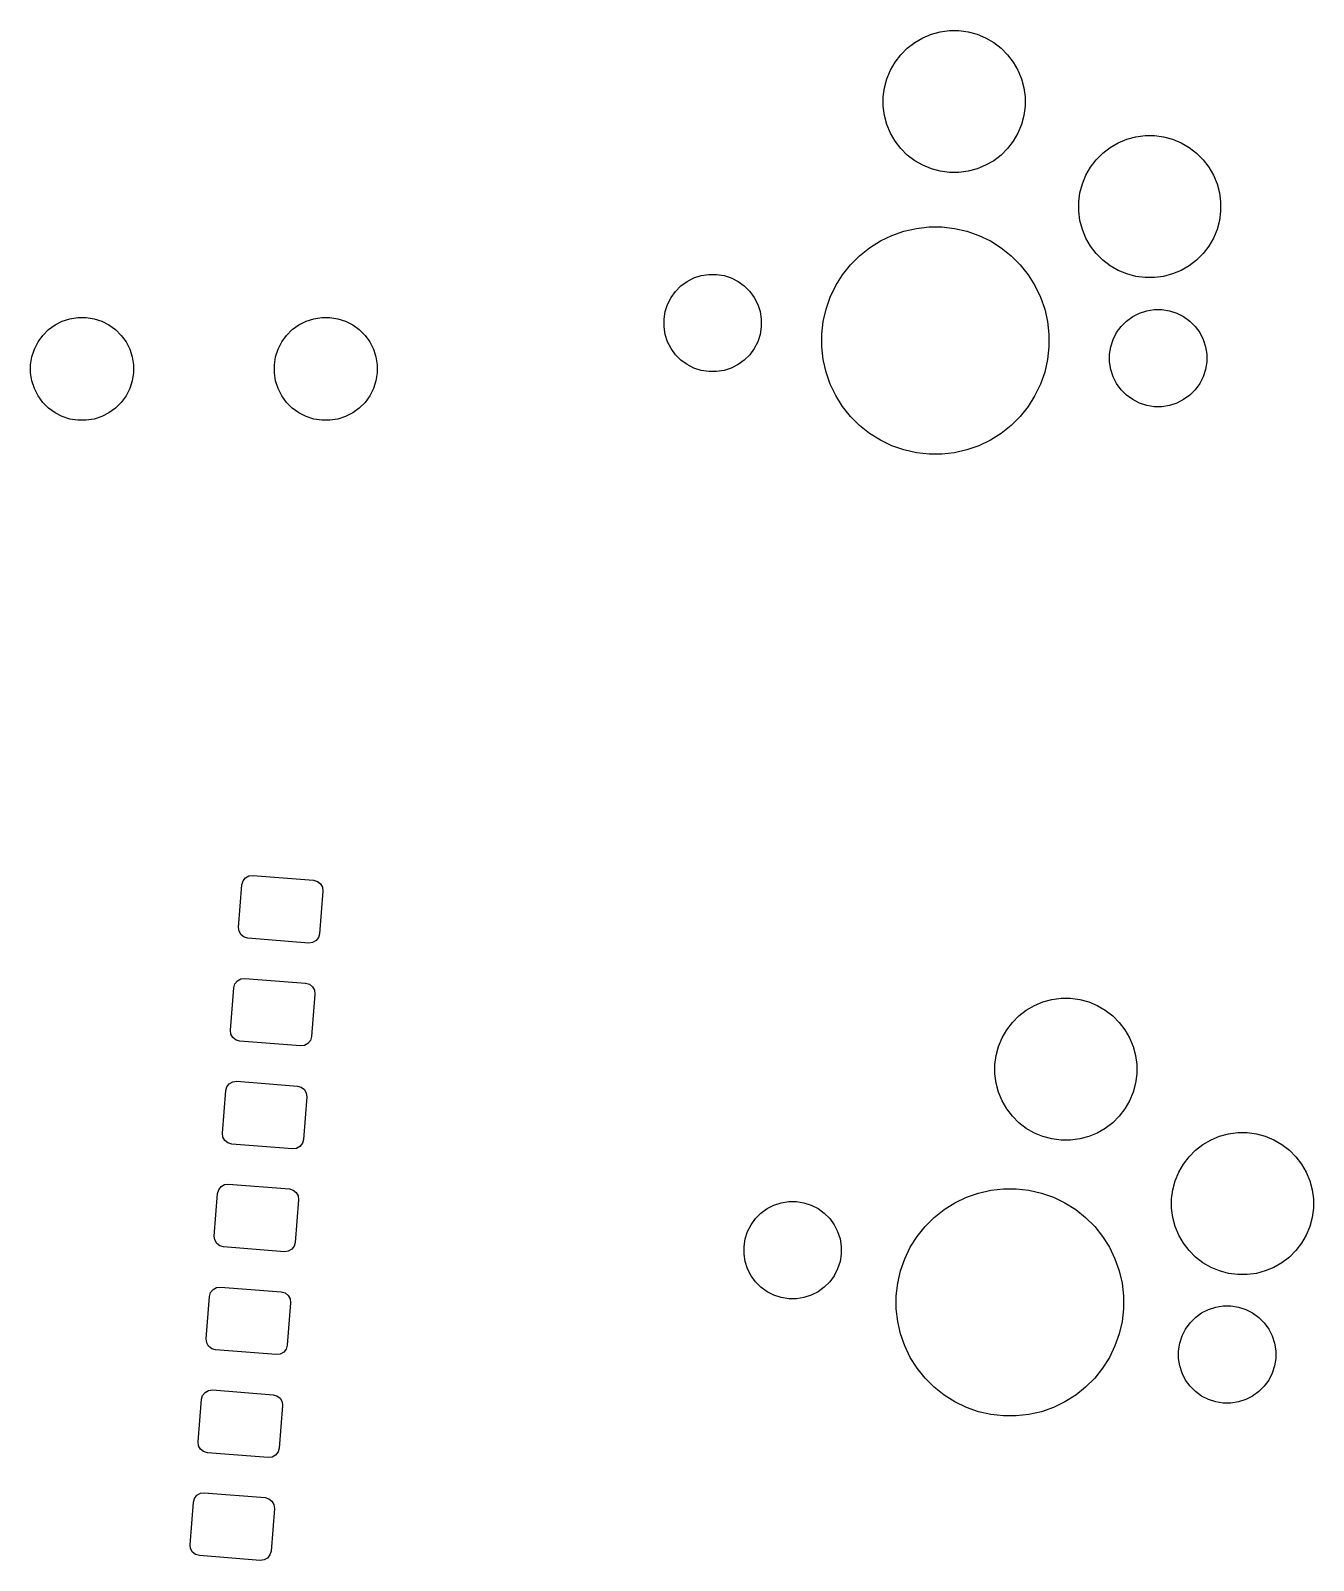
# Model space of a CAD drawing. Extents: x -174 to 104, y -34 to 59.
# Drawn here: x -110.72 to -79.14, y -28.57 to 9.08 of the extents above; entities that cross this region are included whole.
import ezdxf

# ---------------------------------------------------------------- set-up
doc = ezdxf.new("R2010")
doc.units = 0
doc.layers.add('BLACK', color=7, linetype='CONTINUOUS')

msp = doc.modelspace()

# ---------------------------------------------------------------- linework, layer by layer
at = {"layer": 'BLACK', "linetype": 'CONTINUOUS'}
for p, q in [((-88.542581, 8.990433), (-88.32147, 9.049679)), ((-88.32147, 9.049679), (-88.094517, 9.079558)), ((-88.094517, 9.079558), (-87.865607, 9.079558)), ((-87.865607, 9.079558), (-87.638654, 9.049679)), ((-87.638654, 9.049679), (-87.417543, 8.990433)), ((-89.133917, 8.649025), (-88.95231, 8.788377)), ((-88.95231, 8.788377), (-88.754067, 8.902832)), ((-88.754067, 8.902832), (-88.542581, 8.990433)), ((-87.417543, 8.990433), (-87.206057, 8.902832)), ((-87.206057, 8.902832), (-87.007814, 8.788377)), ((-87.007814, 8.788377), (-86.826207, 8.649025)), ((-89.549589, 8.10731), (-89.435134, 8.305553)), ((-89.435134, 8.305553), (-89.295782, 8.48716)), ((-89.295782, 8.48716), (-89.133917, 8.649025)), ((-86.826207, 8.649025), (-86.664342, 8.48716)), ((-86.664342, 8.48716), (-86.52499, 8.305553)), ((-86.52499, 8.305553), (-86.410535, 8.10731)), ((-89.63719, 7.895824), (-89.549589, 8.10731)), ((-86.410535, 8.10731), (-86.322934, 7.895824)), ((-89.726315, 7.44776), (-89.696436, 7.674713)), ((-89.696436, 7.674713), (-89.63719, 7.895824)), ((-86.322934, 7.895824), (-86.263688, 7.674713)), ((-86.263688, 7.674713), (-86.233809, 7.44776)), ((-89.726315, 7.21885), (-89.726315, 7.44776)), ((-89.696436, 6.991897), (-89.726315, 7.21885)), ((-86.233809, 7.21885), (-86.263688, 6.991897)), ((-86.233809, 7.44776), (-86.233809, 7.21885)), ((-89.63719, 6.770786), (-89.696436, 6.991897)), ((-86.263688, 6.991897), (-86.322934, 6.770786)), ((-89.549589, 6.5593), (-89.63719, 6.770786)), ((-89.435134, 6.361057), (-89.549589, 6.5593)), ((-86.410535, 6.5593), (-86.52499, 6.361057)), ((-86.322934, 6.770786), (-86.410535, 6.5593)), ((-83.942091, 6.317319), (-83.730605, 6.40492)), ((-83.730605, 6.40492), (-83.509494, 6.464166)), ((-83.509494, 6.464166), (-83.282541, 6.494045)), ((-83.282541, 6.494045), (-83.053631, 6.494045)), ((-83.053631, 6.494045), (-82.826678, 6.464166)), ((-82.826678, 6.464166), (-82.605567, 6.40492)), ((-82.605567, 6.40492), (-82.394081, 6.317319)), ((-89.295782, 6.17945), (-89.435134, 6.361057)), ((-89.133917, 6.017585), (-89.295782, 6.17945)), ((-86.664342, 6.17945), (-86.826207, 6.017585)), ((-86.52499, 6.361057), (-86.664342, 6.17945)), ((-84.483806, 5.901647), (-84.321941, 6.063512)), ((-84.321941, 6.063512), (-84.140334, 6.202864)), ((-84.140334, 6.202864), (-83.942091, 6.317319)), ((-82.394081, 6.317319), (-82.195838, 6.202864)), ((-82.195838, 6.202864), (-82.014231, 6.063512)), ((-82.014231, 6.063512), (-81.852366, 5.901647)), ((-88.95231, 5.878233), (-89.133917, 6.017585)), ((-88.754067, 5.763778), (-88.95231, 5.878233)), ((-88.542581, 5.676177), (-88.754067, 5.763778)), ((-88.32147, 5.616931), (-88.542581, 5.676177)), ((-87.417543, 5.676177), (-87.638654, 5.616931)), ((-87.206057, 5.763778), (-87.417543, 5.676177)), ((-87.007814, 5.878233), (-87.206057, 5.763778)), ((-86.826207, 6.017585), (-87.007814, 5.878233)), ((-84.737613, 5.521797), (-84.623158, 5.72004)), ((-84.623158, 5.72004), (-84.483806, 5.901647)), ((-81.852366, 5.901647), (-81.713014, 5.72004)), ((-81.713014, 5.72004), (-81.598559, 5.521797)), ((-88.094517, 5.587052), (-88.32147, 5.616931)), ((-87.865607, 5.587052), (-88.094517, 5.587052)), ((-87.638654, 5.616931), (-87.865607, 5.587052)), ((-84.88446, 5.0892), (-84.825214, 5.310311)), ((-84.825214, 5.310311), (-84.737613, 5.521797)), ((-81.598559, 5.521797), (-81.510958, 5.310311)), ((-81.510958, 5.310311), (-81.451712, 5.0892)), ((-84.914339, 4.862247), (-84.88446, 5.0892)), ((-81.451712, 5.0892), (-81.421833, 4.862247)), ((-84.914339, 4.633337), (-84.914339, 4.862247)), ((-84.88446, 4.406384), (-84.914339, 4.633337)), ((-81.421833, 4.633337), (-81.451712, 4.406384)), ((-81.421833, 4.862247), (-81.421833, 4.633337)), ((-89.514485, 4.038356), (-89.21811, 4.142062)), ((-89.21811, 4.142062), (-88.911988, 4.211932)), ((-88.911988, 4.211932), (-88.599968, 4.247088)), ((-88.599968, 4.247088), (-88.285974, 4.247088)), ((-88.285974, 4.247088), (-87.973954, 4.211932)), ((-87.973954, 4.211932), (-87.667832, 4.142062)), ((-87.667832, 4.142062), (-87.371457, 4.038356)), ((-84.825214, 4.185273), (-84.88446, 4.406384)), ((-84.737613, 3.973787), (-84.825214, 4.185273)), ((-81.510958, 4.185273), (-81.598559, 3.973787)), ((-81.451712, 4.406384), (-81.510958, 4.185273)), ((-90.063251, 3.735063), (-89.797384, 3.902119)), ((-89.797384, 3.902119), (-89.514485, 4.038356)), ((-87.371457, 4.038356), (-87.088558, 3.902119)), ((-87.088558, 3.902119), (-86.822691, 3.735063)), ((-84.623158, 3.775544), (-84.737613, 3.973787)), ((-84.483806, 3.593937), (-84.623158, 3.775544)), ((-81.713014, 3.775544), (-81.852366, 3.593937)), ((-81.598559, 3.973787), (-81.713014, 3.775544)), ((-90.530769, 3.317263), (-90.308741, 3.539291)), ((-90.308741, 3.539291), (-90.063251, 3.735063)), ((-86.822691, 3.735063), (-86.577201, 3.539291)), ((-86.577201, 3.539291), (-86.355173, 3.317263)), ((-84.321941, 3.432072), (-84.483806, 3.593937)), ((-84.140334, 3.29272), (-84.321941, 3.432072)), ((-82.014231, 3.432072), (-82.195838, 3.29272)), ((-81.852366, 3.593937), (-82.014231, 3.432072)), ((-94.385236, 2.991673), (-94.20615, 3.049862)), ((-94.20615, 3.049862), (-94.020167, 3.079319)), ((-94.020167, 3.079319), (-93.831865, 3.079319)), ((-93.831865, 3.079319), (-93.645882, 3.049862)), ((-93.645882, 3.049862), (-93.466796, 2.991673)), ((-90.893597, 2.805906), (-90.726541, 3.071773)), ((-90.726541, 3.071773), (-90.530769, 3.317263)), ((-86.355173, 3.317263), (-86.159401, 3.071773)), ((-86.159401, 3.071773), (-85.992345, 2.805906)), ((-83.942091, 3.178265), (-84.140334, 3.29272)), ((-83.730605, 3.090664), (-83.942091, 3.178265)), ((-83.509494, 3.031418), (-83.730605, 3.090664)), ((-83.282541, 3.001539), (-83.509494, 3.031418)), ((-82.826678, 3.031418), (-83.053631, 3.001539)), ((-82.605567, 3.090664), (-82.826678, 3.031418)), ((-82.394081, 3.178265), (-82.605567, 3.090664)), ((-82.195838, 3.29272), (-82.394081, 3.178265)), ((-94.949184, 2.510016), (-94.838503, 2.662356)), ((-94.838503, 2.662356), (-94.705354, 2.795505)), ((-94.705354, 2.795505), (-94.553014, 2.906186)), ((-94.553014, 2.906186), (-94.385236, 2.991673)), ((-93.466796, 2.991673), (-93.299018, 2.906186)), ((-93.299018, 2.906186), (-93.146678, 2.795505)), ((-93.146678, 2.795505), (-93.013529, 2.662356)), ((-93.013529, 2.662356), (-92.902848, 2.510016)), ((-91.029834, 2.523007), (-90.893597, 2.805906)), ((-85.992345, 2.805906), (-85.856108, 2.523007)), ((-83.053631, 3.001539), (-83.282541, 3.001539)), ((-95.09286, 2.163152), (-95.034671, 2.342238)), ((-95.034671, 2.342238), (-94.949184, 2.510016)), ((-92.902848, 2.510016), (-92.817361, 2.342238)), ((-92.817361, 2.342238), (-92.759172, 2.163152)), ((-91.13354, 2.226632), (-91.029834, 2.523007)), ((-85.856108, 2.523007), (-85.752402, 2.226632)), ((-110.112545, 1.837735), (-109.93498, 1.928209)), ((-109.93498, 1.928209), (-109.745448, 1.989792)), ((-109.745448, 1.989792), (-109.548615, 2.020967)), ((-109.548615, 2.020967), (-109.349329, 2.020967)), ((-109.349329, 2.020967), (-109.152496, 1.989792)), ((-109.152496, 1.989792), (-108.962964, 1.928209)), ((-108.962964, 1.928209), (-108.785399, 1.837735)), ((-104.112545, 1.837735), (-103.93498, 1.928209)), ((-103.93498, 1.928209), (-103.745448, 1.989792)), ((-103.745448, 1.989792), (-103.548615, 2.020967)), ((-103.548615, 2.020967), (-103.349329, 2.020967)), ((-103.349329, 2.020967), (-103.152496, 1.989792)), ((-103.152496, 1.989792), (-102.962964, 1.928209)), ((-102.962964, 1.928209), (-102.785399, 1.837735)), ((-95.122317, 1.977169), (-95.09286, 2.163152)), ((-95.122317, 1.788867), (-95.122317, 1.977169)), ((-92.759172, 2.163152), (-92.729715, 1.977169)), ((-92.729715, 1.977169), (-92.729715, 1.788867)), ((-91.238566, 1.60849), (-91.20341, 1.92051)), ((-91.20341, 1.92051), (-91.13354, 2.226632)), ((-85.752402, 2.226632), (-85.682532, 1.92051)), ((-85.682532, 1.92051), (-85.647376, 1.60849)), ((-83.872413, 1.799306), (-83.739264, 1.932455)), ((-83.739264, 1.932455), (-83.586924, 2.043136)), ((-83.586924, 2.043136), (-83.419146, 2.128623)), ((-83.419146, 2.128623), (-83.24006, 2.186812)), ((-83.24006, 2.186812), (-83.054077, 2.216269)), ((-83.054077, 2.216269), (-82.865775, 2.216269)), ((-82.865775, 2.216269), (-82.679792, 2.186812)), ((-82.679792, 2.186812), (-82.500706, 2.128623)), ((-82.500706, 2.128623), (-82.332928, 2.043136)), ((-82.332928, 2.043136), (-82.180588, 1.932455)), ((-82.180588, 1.932455), (-82.047439, 1.799306)), ((-110.531825, 1.418455), (-110.414688, 1.579681)), ((-110.414688, 1.579681), (-110.273771, 1.720598)), ((-110.273771, 1.720598), (-110.112545, 1.837735)), ((-108.785399, 1.837735), (-108.624173, 1.720598)), ((-108.624173, 1.720598), (-108.483256, 1.579681)), ((-108.483256, 1.579681), (-108.366119, 1.418455)), ((-104.531825, 1.418455), (-104.414688, 1.579681)), ((-104.414688, 1.579681), (-104.273771, 1.720598)), ((-104.273771, 1.720598), (-104.112545, 1.837735)), ((-102.785399, 1.837735), (-102.624173, 1.720598)), ((-102.624173, 1.720598), (-102.483256, 1.579681)), ((-102.483256, 1.579681), (-102.366119, 1.418455)), ((-95.09286, 1.602884), (-95.122317, 1.788867)), ((-95.034671, 1.423798), (-95.09286, 1.602884)), ((-92.759172, 1.602884), (-92.817361, 1.423798)), ((-92.729715, 1.788867), (-92.759172, 1.602884)), ((-91.238566, 1.294496), (-91.238566, 1.60849)), ((-85.647376, 1.60849), (-85.647376, 1.294496)), ((-84.068581, 1.479188), (-83.983094, 1.646966)), ((-83.983094, 1.646966), (-83.872413, 1.799306)), ((-82.047439, 1.799306), (-81.936758, 1.646966)), ((-81.936758, 1.646966), (-81.851271, 1.479188)), ((-110.683882, 1.051358), (-110.622299, 1.24089)), ((-110.622299, 1.24089), (-110.531825, 1.418455)), ((-108.366119, 1.418455), (-108.275645, 1.24089)), ((-108.275645, 1.24089), (-108.214062, 1.051358)), ((-104.683882, 1.051358), (-104.622299, 1.24089)), ((-104.622299, 1.24089), (-104.531825, 1.418455)), ((-102.366119, 1.418455), (-102.275645, 1.24089)), ((-102.275645, 1.24089), (-102.214062, 1.051358)), ((-94.949184, 1.25602), (-95.034671, 1.423798)), ((-94.838503, 1.10368), (-94.949184, 1.25602)), ((-92.902848, 1.25602), (-93.013529, 1.10368)), ((-92.817361, 1.423798), (-92.902848, 1.25602)), ((-91.20341, 0.982476), (-91.238566, 1.294496)), ((-85.647376, 1.294496), (-85.682532, 0.982476)), ((-84.156227, 1.114119), (-84.12677, 1.300102)), ((-84.12677, 1.300102), (-84.068581, 1.479188)), ((-81.851271, 1.479188), (-81.793082, 1.300102)), ((-81.793082, 1.300102), (-81.763625, 1.114119)), ((-110.715057, 0.854525), (-110.683882, 1.051358)), ((-110.715057, 0.655239), (-110.715057, 0.854525)), ((-108.214062, 1.051358), (-108.182887, 0.854525)), ((-108.182887, 0.854525), (-108.182887, 0.655239)), ((-104.715057, 0.854525), (-104.683882, 1.051358)), ((-104.715057, 0.655239), (-104.715057, 0.854525)), ((-102.214062, 1.051358), (-102.182887, 0.854525)), ((-102.182887, 0.854525), (-102.182887, 0.655239)), ((-94.705354, 0.970531), (-94.838503, 1.10368)), ((-94.553014, 0.85985), (-94.705354, 0.970531)), ((-94.385236, 0.774363), (-94.553014, 0.85985)), ((-94.20615, 0.716174), (-94.385236, 0.774363)), ((-93.466796, 0.774363), (-93.645882, 0.716174)), ((-93.299018, 0.85985), (-93.466796, 0.774363)), ((-93.146678, 0.970531), (-93.299018, 0.85985)), ((-93.013529, 1.10368), (-93.146678, 0.970531)), ((-91.13354, 0.676354), (-91.20341, 0.982476)), ((-85.682532, 0.982476), (-85.752402, 0.676354)), ((-84.156227, 0.925817), (-84.156227, 1.114119)), ((-84.12677, 0.739834), (-84.156227, 0.925817)), ((-81.763625, 0.925817), (-81.793082, 0.739834)), ((-81.763625, 1.114119), (-81.763625, 0.925817)), ((-110.683882, 0.458406), (-110.715057, 0.655239)), ((-110.622299, 0.268874), (-110.683882, 0.458406)), ((-108.214062, 0.458406), (-108.275645, 0.268874)), ((-108.182887, 0.655239), (-108.214062, 0.458406)), ((-104.683882, 0.458406), (-104.715057, 0.655239)), ((-104.622299, 0.268874), (-104.683882, 0.458406)), ((-102.214062, 0.458406), (-102.275645, 0.268874)), ((-102.182887, 0.655239), (-102.214062, 0.458406)), ((-94.020167, 0.686717), (-94.20615, 0.716174)), ((-93.831865, 0.686717), (-94.020167, 0.686717)), ((-93.645882, 0.716174), (-93.831865, 0.686717)), ((-91.029834, 0.379979), (-91.13354, 0.676354)), ((-90.893597, 0.09708), (-91.029834, 0.379979)), ((-85.856108, 0.379979), (-85.992345, 0.09708)), ((-85.752402, 0.676354), (-85.856108, 0.379979)), ((-84.068581, 0.560748), (-84.12677, 0.739834)), ((-83.983094, 0.39297), (-84.068581, 0.560748)), ((-83.872413, 0.24063), (-83.983094, 0.39297)), ((-81.936758, 0.39297), (-82.047439, 0.24063)), ((-81.851271, 0.560748), (-81.936758, 0.39297)), ((-81.793082, 0.739834), (-81.851271, 0.560748)), ((-110.531825, 0.091309), (-110.622299, 0.268874)), ((-110.414688, -0.069917), (-110.531825, 0.091309)), ((-108.366119, 0.091309), (-108.483256, -0.069917)), ((-108.275645, 0.268874), (-108.366119, 0.091309)), ((-104.531825, 0.091309), (-104.622299, 0.268874)), ((-104.414688, -0.069917), (-104.531825, 0.091309)), ((-102.366119, 0.091309), (-102.483256, -0.069917)), ((-102.275645, 0.268874), (-102.366119, 0.091309)), ((-90.726541, -0.168787), (-90.893597, 0.09708)), ((-85.992345, 0.09708), (-86.159401, -0.168787)), ((-83.739264, 0.107481), (-83.872413, 0.24063)), ((-83.586924, -0.0032), (-83.739264, 0.107481)), ((-82.180588, 0.107481), (-82.332928, -0.0032)), ((-82.047439, 0.24063), (-82.180588, 0.107481)), ((-110.273771, -0.210834), (-110.414688, -0.069917)), ((-110.112545, -0.327971), (-110.273771, -0.210834)), ((-109.93498, -0.418445), (-110.112545, -0.327971)), ((-108.785399, -0.327971), (-108.962964, -0.418445)), ((-108.624173, -0.210834), (-108.785399, -0.327971)), ((-108.483256, -0.069917), (-108.624173, -0.210834)), ((-104.273771, -0.210834), (-104.414688, -0.069917)), ((-104.112545, -0.327971), (-104.273771, -0.210834)), ((-103.93498, -0.418445), (-104.112545, -0.327971)), ((-102.785399, -0.327971), (-102.962964, -0.418445)), ((-102.624173, -0.210834), (-102.785399, -0.327971)), ((-102.483256, -0.069917), (-102.624173, -0.210834)), ((-90.530769, -0.414277), (-90.726541, -0.168787)), ((-86.159401, -0.168787), (-86.355173, -0.414277)), ((-83.419146, -0.088687), (-83.586924, -0.0032)), ((-83.24006, -0.146876), (-83.419146, -0.088687)), ((-83.054077, -0.176333), (-83.24006, -0.146876)), ((-82.865775, -0.176333), (-83.054077, -0.176333)), ((-82.679792, -0.146876), (-82.865775, -0.176333)), ((-82.500706, -0.088687), (-82.679792, -0.146876)), ((-82.332928, -0.0032), (-82.500706, -0.088687)), ((-109.745448, -0.480028), (-109.93498, -0.418445)), ((-109.548615, -0.511203), (-109.745448, -0.480028)), ((-109.349329, -0.511203), (-109.548615, -0.511203)), ((-109.152496, -0.480028), (-109.349329, -0.511203)), ((-108.962964, -0.418445), (-109.152496, -0.480028)), ((-103.745448, -0.480028), (-103.93498, -0.418445)), ((-103.548615, -0.511203), (-103.745448, -0.480028)), ((-103.349329, -0.511203), (-103.548615, -0.511203)), ((-103.152496, -0.480028), (-103.349329, -0.511203)), ((-102.962964, -0.418445), (-103.152496, -0.480028)), ((-90.308741, -0.636305), (-90.530769, -0.414277)), ((-90.063251, -0.832077), (-90.308741, -0.636305)), ((-86.577201, -0.636305), (-86.822691, -0.832077)), ((-86.355173, -0.414277), (-86.577201, -0.636305)), ((-89.797384, -0.999133), (-90.063251, -0.832077)), ((-89.514485, -1.13537), (-89.797384, -0.999133)), ((-87.088558, -0.999133), (-87.371457, -1.13537)), ((-86.822691, -0.832077), (-87.088558, -0.999133)), ((-89.21811, -1.239076), (-89.514485, -1.13537)), ((-88.911988, -1.308946), (-89.21811, -1.239076)), ((-88.599968, -1.344102), (-88.911988, -1.308946)), ((-88.285974, -1.344102), (-88.599968, -1.344102)), ((-87.973954, -1.308946), (-88.285974, -1.344102)), ((-87.667832, -1.239076), (-87.973954, -1.308946)), ((-87.371457, -1.13537), (-87.667832, -1.239076)), ((-105.59466, -12.989526), (-105.512278, -11.942762)), ((-105.512278, -11.942762), (-105.485801, -11.848879)), ((-105.485801, -11.848879), (-105.425411, -11.772275)), ((-105.425411, -11.772275), (-105.340303, -11.724613)), ((-105.340303, -11.724613), (-105.243434, -11.713148)), ((-105.243434, -11.713148), (-103.748058, -11.830836)), ((-103.748058, -11.830836), (-103.654175, -11.857314)), ((-103.654175, -11.857314), (-103.577571, -11.917703)), ((-103.577571, -11.917703), (-103.529909, -12.002811)), ((-103.529909, -12.002811), (-103.518444, -12.09968)), ((-103.518444, -12.09968), (-103.600826, -13.146444)), ((-105.583195, -13.086395), (-105.59466, -12.989526)), ((-105.535533, -13.171503), (-105.583195, -13.086395)), ((-105.458929, -13.231892), (-105.535533, -13.171503)), ((-103.600826, -13.146444), (-103.627303, -13.240327)), ((-105.365046, -13.25837), (-105.458929, -13.231892)), ((-103.86967, -13.376058), (-105.365046, -13.25837)), ((-103.772801, -13.364593), (-103.86967, -13.376058)), ((-103.687693, -13.316931), (-103.772801, -13.364593)), ((-103.627303, -13.240327), (-103.687693, -13.316931)), ((-105.685087, -14.381049), (-105.624697, -14.304445)), ((-105.624697, -14.304445), (-105.539589, -14.256783)), ((-105.539589, -14.256783), (-105.44272, -14.245318)), ((-105.44272, -14.245318), (-103.947344, -14.363006)), ((-105.793946, -15.521696), (-105.711564, -14.474932)), ((-105.711564, -14.474932), (-105.685087, -14.381049)), ((-103.947344, -14.363006), (-103.853461, -14.389484)), ((-103.853461, -14.389484), (-103.776857, -14.449873)), ((-103.71773, -14.63185), (-103.800112, -15.678614)), ((-103.776857, -14.449873), (-103.729195, -14.534981)), ((-103.729195, -14.534981), (-103.71773, -14.63185)), ((-86.38632, -15.166084), (-86.204713, -15.026732)), ((-86.204713, -15.026732), (-86.00647, -14.912277)), ((-86.00647, -14.912277), (-85.794984, -14.824676)), ((-85.794984, -14.824676), (-85.573873, -14.76543)), ((-85.573873, -14.76543), (-85.34692, -14.735551)), ((-85.34692, -14.735551), (-85.11801, -14.735551)), ((-85.11801, -14.735551), (-84.891057, -14.76543)), ((-84.891057, -14.76543), (-84.669946, -14.824676)), ((-84.669946, -14.824676), (-84.45846, -14.912277)), ((-84.45846, -14.912277), (-84.260217, -15.026732)), ((-84.260217, -15.026732), (-84.07861, -15.166084)), ((-86.687537, -15.509556), (-86.548185, -15.327949)), ((-86.548185, -15.327949), (-86.38632, -15.166084)), ((-84.07861, -15.166084), (-83.916745, -15.327949)), ((-83.916745, -15.327949), (-83.777393, -15.509556)), ((-105.782481, -15.618565), (-105.793946, -15.521696)), ((-105.734819, -15.703673), (-105.782481, -15.618565)), ((-105.658215, -15.764062), (-105.734819, -15.703673)), ((-105.564332, -15.79054), (-105.658215, -15.764062)), ((-104.068956, -15.908228), (-105.564332, -15.79054)), ((-103.826589, -15.772497), (-103.886979, -15.849101)), ((-103.800112, -15.678614), (-103.826589, -15.772497)), ((-86.889593, -15.919285), (-86.801992, -15.707799)), ((-86.801992, -15.707799), (-86.687537, -15.509556)), ((-83.777393, -15.509556), (-83.662938, -15.707799)), ((-83.662938, -15.707799), (-83.575337, -15.919285)), ((-103.972087, -15.896763), (-104.068956, -15.908228)), ((-103.886979, -15.849101), (-103.972087, -15.896763)), ((-86.978718, -16.367349), (-86.948839, -16.140396)), ((-86.948839, -16.140396), (-86.889593, -15.919285)), ((-83.575337, -15.919285), (-83.516091, -16.140396)), ((-83.516091, -16.140396), (-83.486212, -16.367349)), ((-86.978718, -16.596259), (-86.978718, -16.367349)), ((-83.486212, -16.367349), (-83.486212, -16.596259)), ((-105.91085, -17.007102), (-105.884373, -16.913219)), ((-105.884373, -16.913219), (-105.823983, -16.836615)), ((-105.823983, -16.836615), (-105.738875, -16.788953)), ((-105.738875, -16.788953), (-105.642006, -16.777488)), ((-105.642006, -16.777488), (-104.14663, -16.895176)), ((-104.14663, -16.895176), (-104.052747, -16.921654)), ((-104.052747, -16.921654), (-103.976143, -16.982043)), ((-86.948839, -16.823212), (-86.978718, -16.596259)), ((-86.889593, -17.044323), (-86.948839, -16.823212)), ((-83.516091, -16.823212), (-83.575337, -17.044323)), ((-83.486212, -16.596259), (-83.516091, -16.823212)), ((-105.993232, -18.053866), (-105.91085, -17.007102)), ((-103.917016, -17.16402), (-103.999398, -18.210784)), ((-103.976143, -16.982043), (-103.928481, -17.067151)), ((-103.928481, -17.067151), (-103.917016, -17.16402)), ((-86.801992, -17.255809), (-86.889593, -17.044323)), ((-86.687537, -17.454052), (-86.801992, -17.255809)), ((-83.662938, -17.255809), (-83.777393, -17.454052)), ((-83.575337, -17.044323), (-83.662938, -17.255809)), ((-86.548185, -17.635659), (-86.687537, -17.454052)), ((-86.38632, -17.797524), (-86.548185, -17.635659)), ((-83.916745, -17.635659), (-84.07861, -17.797524)), ((-83.777393, -17.454052), (-83.916745, -17.635659)), ((-105.981767, -18.150735), (-105.993232, -18.053866)), ((-86.204713, -17.936876), (-86.38632, -17.797524)), ((-86.00647, -18.051331), (-86.204713, -17.936876)), ((-85.794984, -18.138932), (-86.00647, -18.051331)), ((-84.45846, -18.051331), (-84.669946, -18.138932)), ((-84.260217, -17.936876), (-84.45846, -18.051331)), ((-84.07861, -17.797524), (-84.260217, -17.936876)), ((-81.225604, -18.071871), (-80.998651, -18.041992)), ((-80.998651, -18.041992), (-80.769741, -18.041992)), ((-80.769741, -18.041992), (-80.542788, -18.071871)), ((-105.934105, -18.235843), (-105.981767, -18.150735)), ((-105.857501, -18.296232), (-105.934105, -18.235843)), ((-105.763618, -18.32271), (-105.857501, -18.296232)), ((-104.268242, -18.440398), (-105.763618, -18.32271)), ((-104.171373, -18.428933), (-104.268242, -18.440398)), ((-104.086265, -18.381271), (-104.171373, -18.428933)), ((-104.025875, -18.304667), (-104.086265, -18.381271)), ((-103.999398, -18.210784), (-104.025875, -18.304667)), ((-85.573873, -18.198178), (-85.794984, -18.138932)), ((-85.34692, -18.228057), (-85.573873, -18.198178)), ((-85.11801, -18.228057), (-85.34692, -18.228057)), ((-84.891057, -18.198178), (-85.11801, -18.228057)), ((-84.669946, -18.138932), (-84.891057, -18.198178)), ((-82.038051, -18.472525), (-81.856444, -18.333173)), ((-81.856444, -18.333173), (-81.658201, -18.218718)), ((-81.658201, -18.218718), (-81.446715, -18.131117)), ((-81.446715, -18.131117), (-81.225604, -18.071871)), ((-80.542788, -18.071871), (-80.321677, -18.131117)), ((-80.321677, -18.131117), (-80.110191, -18.218718)), ((-80.110191, -18.218718), (-79.911948, -18.333173)), ((-79.911948, -18.333173), (-79.730341, -18.472525)), ((-82.453723, -19.01424), (-82.339268, -18.815997)), ((-82.339268, -18.815997), (-82.199916, -18.63439)), ((-82.199916, -18.63439), (-82.038051, -18.472525)), ((-79.730341, -18.472525), (-79.568476, -18.63439)), ((-79.568476, -18.63439), (-79.429124, -18.815997)), ((-79.429124, -18.815997), (-79.314669, -19.01424)), ((-82.541324, -19.225726), (-82.453723, -19.01424)), ((-79.314669, -19.01424), (-79.227068, -19.225726)), ((-106.192518, -20.586036), (-106.110136, -19.539272)), ((-106.110136, -19.539272), (-106.083659, -19.445389)), ((-106.083659, -19.445389), (-106.023269, -19.368785)), ((-106.023269, -19.368785), (-105.938161, -19.321123)), ((-105.938161, -19.321123), (-105.841292, -19.309658)), ((-105.841292, -19.309658), (-104.345916, -19.427346)), ((-104.345916, -19.427346), (-104.252033, -19.453824)), ((-104.252033, -19.453824), (-104.175429, -19.514213)), ((-104.175429, -19.514213), (-104.127767, -19.599321)), ((-87.681307, -19.631924), (-87.384932, -19.528218)), ((-87.384932, -19.528218), (-87.07881, -19.458348)), ((-87.07881, -19.458348), (-86.76679, -19.423192)), ((-86.76679, -19.423192), (-86.452796, -19.423192)), ((-86.452796, -19.423192), (-86.140776, -19.458348)), ((-86.140776, -19.458348), (-85.834654, -19.528218)), ((-85.834654, -19.528218), (-85.538279, -19.631924)), ((-82.630449, -19.67379), (-82.60057, -19.446837)), ((-82.60057, -19.446837), (-82.541324, -19.225726)), ((-79.227068, -19.225726), (-79.167822, -19.446837)), ((-79.167822, -19.446837), (-79.137943, -19.67379)), ((-104.116302, -19.69619), (-104.198684, -20.742954)), ((-104.127767, -19.599321), (-104.116302, -19.69619)), ((-92.737166, -20.02235), (-92.584826, -19.911669)), ((-92.584826, -19.911669), (-92.417048, -19.826182)), ((-92.417048, -19.826182), (-92.237962, -19.767993)), ((-92.237962, -19.767993), (-92.051979, -19.738536)), ((-92.051979, -19.738536), (-91.863677, -19.738536)), ((-91.863677, -19.738536), (-91.677694, -19.767993)), ((-91.677694, -19.767993), (-91.498608, -19.826182)), ((-91.498608, -19.826182), (-91.33083, -19.911669)), ((-91.33083, -19.911669), (-91.17849, -20.02235)), ((-88.475563, -20.130989), (-88.230073, -19.935217)), ((-88.230073, -19.935217), (-87.964206, -19.768161)), ((-87.964206, -19.768161), (-87.681307, -19.631924)), ((-85.538279, -19.631924), (-85.25538, -19.768161)), ((-85.25538, -19.768161), (-84.989513, -19.935217)), ((-84.989513, -19.935217), (-84.744023, -20.130989)), ((-82.630449, -19.9027), (-82.630449, -19.67379)), ((-82.60057, -20.129653), (-82.630449, -19.9027)), ((-79.137943, -19.9027), (-79.167822, -20.129653)), ((-79.137943, -19.67379), (-79.137943, -19.9027)), ((-93.066483, -20.475617), (-92.980996, -20.307839)), ((-92.980996, -20.307839), (-92.870315, -20.155499)), ((-92.870315, -20.155499), (-92.737166, -20.02235)), ((-91.17849, -20.02235), (-91.045341, -20.155499)), ((-91.045341, -20.155499), (-90.93466, -20.307839)), ((-90.93466, -20.307839), (-90.849173, -20.475617)), ((-88.697591, -20.353017), (-88.475563, -20.130989)), ((-84.744023, -20.130989), (-84.521995, -20.353017)), ((-82.541324, -20.350764), (-82.60057, -20.129653)), ((-79.167822, -20.129653), (-79.227068, -20.350764)), ((-106.181053, -20.682905), (-106.192518, -20.586036)), ((-106.133391, -20.768013), (-106.181053, -20.682905)), ((-93.154129, -20.840686), (-93.124672, -20.654703)), ((-93.124672, -20.654703), (-93.066483, -20.475617)), ((-90.849173, -20.475617), (-90.790984, -20.654703)), ((-90.790984, -20.654703), (-90.761527, -20.840686)), ((-89.060419, -20.864374), (-88.893363, -20.598507)), ((-88.893363, -20.598507), (-88.697591, -20.353017)), ((-84.521995, -20.353017), (-84.326223, -20.598507)), ((-84.326223, -20.598507), (-84.159167, -20.864374)), ((-82.453723, -20.56225), (-82.541324, -20.350764)), ((-82.339268, -20.760493), (-82.453723, -20.56225)), ((-79.314669, -20.56225), (-79.429124, -20.760493)), ((-79.227068, -20.350764), (-79.314669, -20.56225)), ((-106.056787, -20.828402), (-106.133391, -20.768013)), ((-105.962904, -20.85488), (-106.056787, -20.828402)), ((-104.467528, -20.972568), (-105.962904, -20.85488)), ((-104.370659, -20.961103), (-104.467528, -20.972568)), ((-104.285551, -20.913441), (-104.370659, -20.961103)), ((-104.225161, -20.836837), (-104.285551, -20.913441)), ((-104.198684, -20.742954), (-104.225161, -20.836837)), ((-93.154129, -21.028988), (-93.154129, -20.840686)), ((-93.124672, -21.214971), (-93.154129, -21.028988)), ((-90.761527, -21.028988), (-90.790984, -21.214971)), ((-90.761527, -20.840686), (-90.761527, -21.028988)), ((-89.196656, -21.147273), (-89.060419, -20.864374)), ((-84.159167, -20.864374), (-84.02293, -21.147273)), ((-82.199916, -20.9421), (-82.339268, -20.760493)), ((-82.038051, -21.103965), (-82.199916, -20.9421)), ((-79.568476, -20.9421), (-79.730341, -21.103965)), ((-79.429124, -20.760493), (-79.568476, -20.9421)), ((-93.066483, -21.394057), (-93.124672, -21.214971)), ((-92.980996, -21.561835), (-93.066483, -21.394057)), ((-90.849173, -21.394057), (-90.93466, -21.561835)), ((-90.790984, -21.214971), (-90.849173, -21.394057)), ((-89.370232, -21.74977), (-89.300362, -21.443648)), ((-89.300362, -21.443648), (-89.196656, -21.147273)), ((-84.02293, -21.147273), (-83.919224, -21.443648)), ((-83.919224, -21.443648), (-83.849354, -21.74977)), ((-81.856444, -21.243317), (-82.038051, -21.103965)), ((-81.658201, -21.357772), (-81.856444, -21.243317)), ((-81.446715, -21.445373), (-81.658201, -21.357772)), ((-81.225604, -21.504619), (-81.446715, -21.445373)), ((-80.321677, -21.445373), (-80.542788, -21.504619)), ((-80.110191, -21.357772), (-80.321677, -21.445373)), ((-79.911948, -21.243317), (-80.110191, -21.357772)), ((-79.730341, -21.103965), (-79.911948, -21.243317)), ((-92.870315, -21.714175), (-92.980996, -21.561835)), ((-92.737166, -21.847324), (-92.870315, -21.714175)), ((-91.045341, -21.714175), (-91.17849, -21.847324)), ((-90.93466, -21.561835), (-91.045341, -21.714175)), ((-89.405388, -22.06179), (-89.370232, -21.74977)), ((-83.849354, -21.74977), (-83.814198, -22.06179)), ((-80.998651, -21.534498), (-81.225604, -21.504619)), ((-80.769741, -21.534498), (-80.998651, -21.534498)), ((-80.542788, -21.504619), (-80.769741, -21.534498)), ((-106.391804, -23.118206), (-106.309422, -22.071442)), ((-106.309422, -22.071442), (-106.282945, -21.977559)), ((-106.282945, -21.977559), (-106.222555, -21.900955)), ((-106.222555, -21.900955), (-106.137447, -21.853293)), ((-106.137447, -21.853293), (-106.040578, -21.841828)), ((-106.040578, -21.841828), (-104.545202, -21.959516)), ((-104.545202, -21.959516), (-104.451319, -21.985994)), ((-104.451319, -21.985994), (-104.374715, -22.046383)), ((-104.374715, -22.046383), (-104.327053, -22.131491)), ((-104.327053, -22.131491), (-104.315588, -22.22836)), ((-92.584826, -21.958005), (-92.737166, -21.847324)), ((-92.417048, -22.043492), (-92.584826, -21.958005)), ((-92.237962, -22.101681), (-92.417048, -22.043492)), ((-92.051979, -22.131138), (-92.237962, -22.101681)), ((-91.863677, -22.131138), (-92.051979, -22.131138)), ((-91.677694, -22.101681), (-91.863677, -22.131138)), ((-91.498608, -22.043492), (-91.677694, -22.101681)), ((-91.33083, -21.958005), (-91.498608, -22.043492)), ((-91.17849, -21.847324), (-91.33083, -21.958005)), ((-89.405388, -22.375784), (-89.405388, -22.06179)), ((-83.814198, -22.06179), (-83.814198, -22.375784)), ((-104.315588, -22.22836), (-104.39797, -23.275124)), ((-89.370232, -22.687804), (-89.405388, -22.375784)), ((-83.814198, -22.375784), (-83.849354, -22.687804)), ((-82.041096, -22.59025), (-81.888756, -22.479569)), ((-81.888756, -22.479569), (-81.720978, -22.394082)), ((-81.720978, -22.394082), (-81.541892, -22.335893)), ((-81.541892, -22.335893), (-81.355909, -22.306436)), ((-81.355909, -22.306436), (-81.167607, -22.306436)), ((-81.167607, -22.306436), (-80.981624, -22.335893)), ((-80.981624, -22.335893), (-80.802538, -22.394082)), ((-80.802538, -22.394082), (-80.63476, -22.479569)), ((-80.63476, -22.479569), (-80.48242, -22.59025)), ((-89.300362, -22.993926), (-89.370232, -22.687804)), ((-83.849354, -22.687804), (-83.919224, -22.993926)), ((-82.370413, -23.043517), (-82.284926, -22.875739)), ((-82.284926, -22.875739), (-82.174245, -22.723399)), ((-82.174245, -22.723399), (-82.041096, -22.59025)), ((-80.48242, -22.59025), (-80.349271, -22.723399)), ((-80.349271, -22.723399), (-80.23859, -22.875739)), ((-80.23859, -22.875739), (-80.153103, -23.043517)), ((-106.380339, -23.215075), (-106.391804, -23.118206)), ((-106.332677, -23.300183), (-106.380339, -23.215075)), ((-106.256073, -23.360572), (-106.332677, -23.300183)), ((-104.39797, -23.275124), (-104.424447, -23.369007)), ((-89.196656, -23.290301), (-89.300362, -22.993926)), ((-89.060419, -23.5732), (-89.196656, -23.290301)), ((-84.02293, -23.290301), (-84.159167, -23.5732)), ((-83.919224, -22.993926), (-84.02293, -23.290301)), ((-82.458059, -23.408586), (-82.428602, -23.222603)), ((-82.428602, -23.222603), (-82.370413, -23.043517)), ((-80.153103, -23.043517), (-80.094914, -23.222603)), ((-80.094914, -23.222603), (-80.065457, -23.408586)), ((-106.16219, -23.38705), (-106.256073, -23.360572)), ((-104.666814, -23.504738), (-106.16219, -23.38705)), ((-104.569945, -23.493273), (-104.666814, -23.504738)), ((-104.484837, -23.445611), (-104.569945, -23.493273)), ((-104.424447, -23.369007), (-104.484837, -23.445611)), ((-88.893363, -23.839067), (-89.060419, -23.5732)), ((-84.159167, -23.5732), (-84.326223, -23.839067)), ((-82.458059, -23.596888), (-82.458059, -23.408586)), ((-82.428602, -23.782871), (-82.458059, -23.596888)), ((-80.065457, -23.596888), (-80.094914, -23.782871)), ((-80.065457, -23.408586), (-80.065457, -23.596888)), ((-88.697591, -24.084557), (-88.893363, -23.839067)), ((-88.475563, -24.306585), (-88.697591, -24.084557)), ((-84.521995, -24.084557), (-84.744023, -24.306585)), ((-84.326223, -23.839067), (-84.521995, -24.084557)), ((-82.370413, -23.961957), (-82.428602, -23.782871)), ((-82.284926, -24.129735), (-82.370413, -23.961957)), ((-80.153103, -23.961957), (-80.23859, -24.129735)), ((-80.094914, -23.782871), (-80.153103, -23.961957)), ((-106.482231, -24.509729), (-106.421841, -24.433125)), ((-106.421841, -24.433125), (-106.336733, -24.385463)), ((-106.336733, -24.385463), (-106.239864, -24.373998)), ((-106.239864, -24.373998), (-104.744488, -24.491686)), ((-88.230073, -24.502357), (-88.475563, -24.306585)), ((-84.744023, -24.306585), (-84.989513, -24.502357)), ((-82.174245, -24.282075), (-82.284926, -24.129735)), ((-82.041096, -24.415224), (-82.174245, -24.282075)), ((-81.888756, -24.525905), (-82.041096, -24.415224)), ((-80.48242, -24.415224), (-80.63476, -24.525905)), ((-80.349271, -24.282075), (-80.48242, -24.415224)), ((-80.23859, -24.129735), (-80.349271, -24.282075)), ((-106.59109, -25.650376), (-106.508708, -24.603612)), ((-106.508708, -24.603612), (-106.482231, -24.509729)), ((-104.744488, -24.491686), (-104.650605, -24.518164)), ((-104.650605, -24.518164), (-104.574001, -24.578553)), ((-104.514874, -24.76053), (-104.597256, -25.807294)), ((-104.574001, -24.578553), (-104.526339, -24.663661)), ((-104.526339, -24.663661), (-104.514874, -24.76053)), ((-87.964206, -24.669413), (-88.230073, -24.502357)), ((-87.681307, -24.80565), (-87.964206, -24.669413)), ((-87.384932, -24.909356), (-87.681307, -24.80565)), ((-85.538279, -24.80565), (-85.834654, -24.909356)), ((-85.25538, -24.669413), (-85.538279, -24.80565)), ((-84.989513, -24.502357), (-85.25538, -24.669413)), ((-81.720978, -24.611392), (-81.888756, -24.525905)), ((-81.541892, -24.669581), (-81.720978, -24.611392)), ((-81.355909, -24.699038), (-81.541892, -24.669581)), ((-81.167607, -24.699038), (-81.355909, -24.699038)), ((-80.981624, -24.669581), (-81.167607, -24.699038)), ((-80.802538, -24.611392), (-80.981624, -24.669581)), ((-80.63476, -24.525905), (-80.802538, -24.611392)), ((-87.07881, -24.979226), (-87.384932, -24.909356)), ((-86.76679, -25.014382), (-87.07881, -24.979226)), ((-86.452796, -25.014382), (-86.76679, -25.014382)), ((-86.140776, -24.979226), (-86.452796, -25.014382)), ((-85.834654, -24.909356), (-86.140776, -24.979226)), ((-106.579625, -25.747245), (-106.59109, -25.650376)), ((-106.531963, -25.832353), (-106.579625, -25.747245)), ((-106.455359, -25.892742), (-106.531963, -25.832353)), ((-106.361476, -25.91922), (-106.455359, -25.892742)), ((-104.8661, -26.036908), (-106.361476, -25.91922)), ((-104.623733, -25.901177), (-104.684123, -25.977781)), ((-104.597256, -25.807294), (-104.623733, -25.901177)), ((-104.769231, -26.025443), (-104.8661, -26.036908)), ((-104.684123, -25.977781), (-104.769231, -26.025443)), ((-106.707994, -27.135782), (-106.681517, -27.041899)), ((-106.681517, -27.041899), (-106.621127, -26.965295)), ((-106.621127, -26.965295), (-106.536019, -26.917633)), ((-106.536019, -26.917633), (-106.43915, -26.906168)), ((-106.43915, -26.906168), (-104.943774, -27.023856)), ((-104.943774, -27.023856), (-104.849891, -27.050334)), ((-104.849891, -27.050334), (-104.773287, -27.110723)), ((-106.790376, -28.182546), (-106.707994, -27.135782)), ((-104.71416, -27.2927), (-104.796542, -28.339464)), ((-104.773287, -27.110723), (-104.725625, -27.195831)), ((-104.725625, -27.195831), (-104.71416, -27.2927)), ((-106.778911, -28.279415), (-106.790376, -28.182546)), ((-106.731249, -28.364523), (-106.778911, -28.279415)), ((-106.654645, -28.424912), (-106.731249, -28.364523)), ((-106.560762, -28.45139), (-106.654645, -28.424912)), ((-105.065386, -28.569078), (-106.560762, -28.45139)), ((-104.968517, -28.557613), (-105.065386, -28.569078)), ((-104.883409, -28.509951), (-104.968517, -28.557613)), ((-104.823019, -28.433347), (-104.883409, -28.509951)), ((-104.796542, -28.339464), (-104.823019, -28.433347))]:
    msp.add_line(p, q, dxfattribs=at)

doc.saveas('drawing.dxf')
